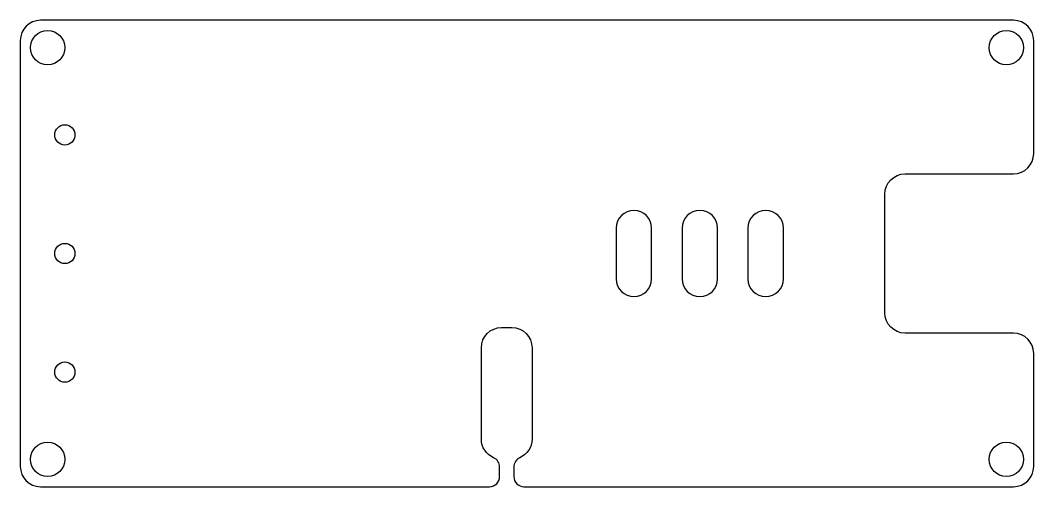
# Model space of a CAD drawing. Header units: millimetres. Extents: x -50 to 50, y -23 to 23.
import ezdxf

# ---------------------------------------------------------------- set-up
doc = ezdxf.new("R2010")
doc.units = ezdxf.units.MM
doc.layers.get('0').update_dxf_attribs({"linetype": 'CONTINUOUS'})

msp = doc.modelspace()

# ---------------------------------------------------------------- linework, layer by layer
for points in [[(-0.7, -20.14, 0.29822), (-1.3, -21.06), (-1.3, -22, 0.41421), (-0.3, -23), (48, -23, 0.41421), (50, -21), (50, -9.85, 0.41421), (48, -7.85), (37.3, -7.85, -0.41421), (35.3, -5.85), (35.3, 5.85, -0.41421), (37.3, 7.85), (48, 7.85, 0.41421), (50, 9.85), (50, 21, 0.41421), (48, 23), (-48, 23, 0.41421), (-50, 21), (-50, -21, 0.41421), (-48, -23), (-3.7, -23, 0.41421), (-2.7, -22), (-2.7, -21.06, 0.29822), (-3.3, -20.14, -0.29822), (-4.5, -18.31), (-4.5, -9.3, -0.41421), (-2.5, -7.3), (-1.5, -7.3, -0.41421), (0.5, -9.3), (0.5, -18.31, -0.29822)], [(12.3, 2.5, 1), (8.8, 2.5), (8.8, -2.5, 1), (12.3, -2.5)], [(18.8, 2.5, 1), (15.3, 2.5), (15.3, -2.5, 1), (18.8, -2.5)], [(25.3, 2.5, 1), (21.8, 2.5), (21.8, -2.5, 1), (25.3, -2.5)]]:
    msp.add_lwpolyline(points, format="xyb", close=True)
for centre, radius in [((-47.3, 20.3), 1.7), ((47.3, 20.3), 1.7), ((-45.6, 11.7), 1), ((-45.6, 0), 1), ((-45.6, -11.7), 1), ((-47.3, -20.3), 1.7), ((47.3, -20.3), 1.7)]:
    msp.add_circle(centre, radius)

doc.saveas('drawing.dxf')
